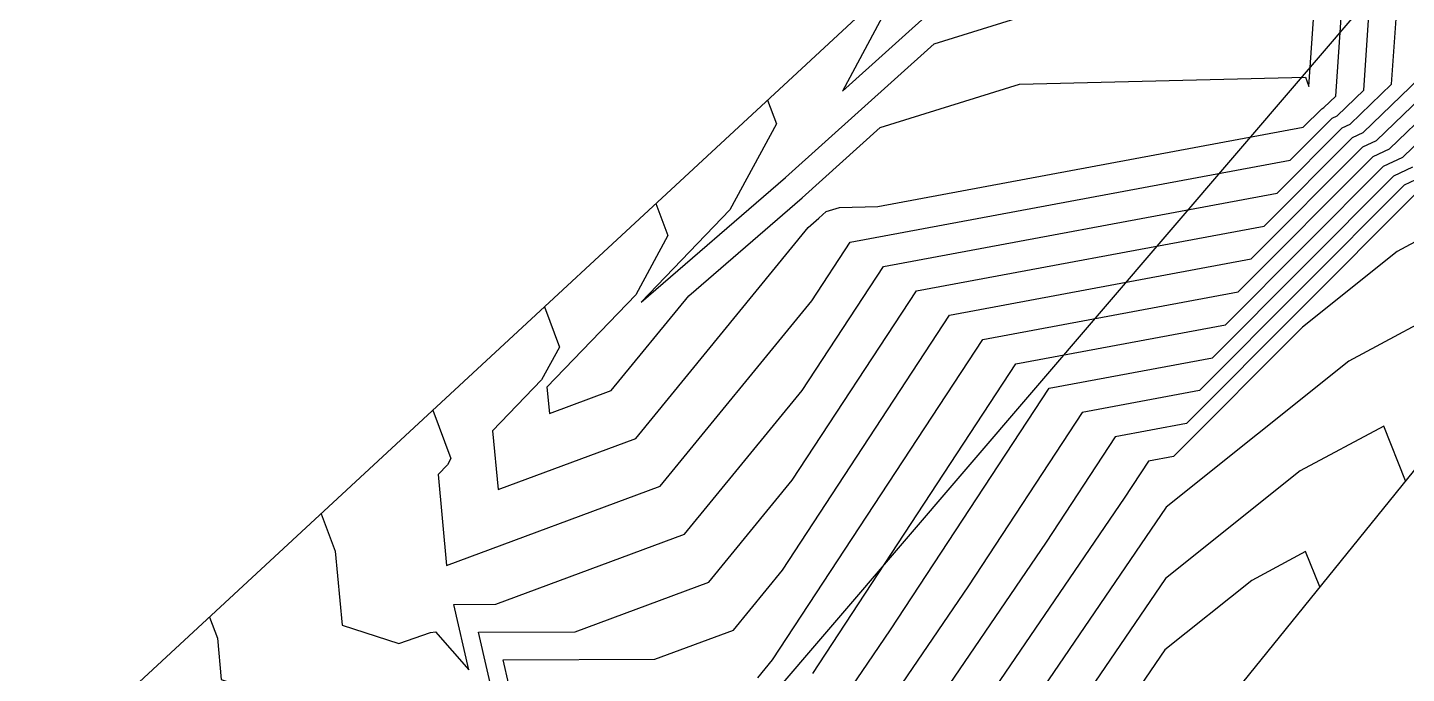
# Model space of a CAD drawing. Header units: metres. Extents: x 419533 to 423558, y 4805342 to 4807578.
# Drawn here: x 421780 to 421843, y 4806454.2 to 4806483.7 of the extents above; entities that cross this region are included whole.
import ezdxf

# ---------------------------------------------------------------- set-up
doc = ezdxf.new("R2010")
doc.units = ezdxf.units.M
for name, color, linetype in [('C-TINN-BNDY', 110, 'Continuous'), ('C-TOPO-MAJR', 9, 'Continuous'), ('C-TOPO-MINR', 8, 'Continuous')]:
    doc.layers.add(name, color=color, linetype=linetype)

# ---------------------------------------------------------------- blocks, each defined once
blk = doc.blocks.new('tower_bases_layout_1')
at = {"color": 31, "lineweight": 30, "true_color": 0xffbd7a, "elevation": 1718.013}
blk.add_lwpolyline([(423449.834, 4807399.592), (423130.593, 4807500.114), (421950.92, 4806612.998), (421795.045, 4806430.988), (421305.015, 4806147.038), (421305.015, 4806147.038), (420630.083, 4805770.97), (419765.157, 4805549.54), (419617.356, 4805580.088)], dxfattribs=at)
blk = doc.blocks.new('leg_extensions_profiles_1')
at = {"layer": 'C-TINN-BNDY', "color": 110, "linetype": 'Continuous', "lineweight": -3, "flags": 128}
for points in [[(421683.425, 4806388.824), (421712.397, 4806406.062), (421781.855, 4806450.719), (421828.567, 4806494.001), (421862.816, 4806545.203), (421884.356, 4806573.831), (421937.081, 4806642.772), (421963.05, 4806666.593), (422022.308, 4806679.621), (422070.081, 4806718.405), (422121.479, 4806758.599), (422172.398, 4806802.795), (422201.438, 4806820.081)], [(422235.258, 4806803.917), (422183.947, 4806768.389), (422107.165, 4806706.897), (422045.084, 4806663.831), (422020.725, 4806645.564), (422009.072, 4806636.707), (421999.692, 4806629.078), (421967.231, 4806595.583), (421935.551, 4806537.705), (421859.794, 4806483.771), (421831.912, 4806449.294), (421807.66, 4806419.57), (421750.74, 4806385.358), (421678.268, 4806345.243)]]:
    blk.add_lwpolyline(points, dxfattribs=at)
at = {"layer": 'C-TOPO-MAJR', "color": 9, "linetype": 'Continuous', "lineweight": -3, "flags": 128}
for points, elevation in [([(421816.885, 4806452.395), (421819.451, 4806456.163), (421826.688, 4806467.198), (421834.146, 4806468.586), (421842.434, 4806476.899), (421843.298, 4806477.308)], 1790), ([(421793.449, 4806461.462), (421794.09, 4806459.745), (421794.4, 4806456.377), (421796.989, 4806455.538), (421798.437, 4806456.035), (421798.672, 4806456.059), (421800.189, 4806454.329), (421799.5, 4806457.315), (421801.422, 4806457.323), (421810.043, 4806460.524), (421815.406, 4806467.09), (421819.123, 4806472.757), (421837.105, 4806476.104), (421840.08, 4806479.087), (421840.439, 4806479.257), (421842.33, 4806481.083), (421842.655, 4806485.783)], 1785), ([(421818.93, 4806485.072), (421819.195, 4806484.363), (421817.248, 4806480.767), (421823.907, 4806486.758), (421834.072, 4806489.926), (421836.161, 4806488.519), (421836.499, 4806487.572), (421836.556, 4806488.399), (421837.495, 4806489.967), (421841.993, 4806502.769), (421843.549, 4806508.826), (421847.337, 4806514.075), (421853.456, 4806530.092), (421850.425, 4806526.678)], 1780), ([(421842.964, 4806462.96), (421841.972, 4806465.467), (421838.159, 4806463.425), (421832.002, 4806458.503), (421826.492, 4806450.413)], 1795)]:
    blk.add_lwpolyline(points, dxfattribs=dict(at, elevation=elevation))
at = {"layer": 'C-TOPO-MINR', "color": 8, "linetype": 'Continuous', "lineweight": -3, "flags": 128}
for points, elevation in [([(421815.895, 4806454.16), (421825.175, 4806468.31), (421834.738, 4806470.09), (421841.963, 4806477.337), (421842.836, 4806477.75), (421847.43, 4806482.185)], 1789), ([(421813.389, 4806453.959), (421814.061, 4806454.782), (421823.662, 4806469.422), (421835.33, 4806471.593), (421841.493, 4806477.775), (421842.237, 4806478.127), (421846.155, 4806481.909)], 1788), ([(421803.574, 4806446.896), (421801.754, 4806454.785), (421808.679, 4806454.813), (421812.273, 4806456.147), (421814.509, 4806458.885), (421822.149, 4806470.534), (421835.922, 4806473.097), (421841.022, 4806478.212), (421841.638, 4806478.504), (421844.88, 4806481.634)], 1787), ([(421788.353, 4806456.74), (421788.712, 4806455.777), (421788.886, 4806453.89), (421794.846, 4806451.957), (421798.179, 4806453.102), (421798.72, 4806453.159), (421802.213, 4806449.175), (421800.627, 4806456.05), (421805.05, 4806456.068), (421811.158, 4806458.335), (421814.958, 4806462.987), (421820.636, 4806471.645), (421836.513, 4806474.6), (421840.551, 4806478.65), (421841.039, 4806478.881), (421843.605, 4806481.358), (421843.875, 4806485.26)], 1786), ([(421798.545, 4806466.184), (421799.37, 4806463.977), (421799.216, 4806463.692), (421798.791, 4806463.251), (421799.179, 4806459.093), (421808.928, 4806462.712), (421815.855, 4806471.192), (421817.61, 4806473.869), (421837.697, 4806477.607), (421839.609, 4806479.525), (421839.84, 4806479.634), (421841.055, 4806480.808), (421841.435, 4806486.306), (421847.083, 4806495.738), (421849.378, 4806495.904), (421854.492, 4806512.996), (421855.207, 4806514.968), (421861.37, 4806516.598), (421864.624, 4806538.756), (421865.289, 4806540.878), (421867.767, 4806544.55), (421866.733, 4806547.131), (421864.363, 4806547.259)], 1784), ([(421803.641, 4806470.906), (421804.326, 4806469.073), (421803.514, 4806467.573), (421801.276, 4806465.248), (421801.526, 4806462.566), (421807.813, 4806464.9), (421815.684, 4806474.537), (421816.176, 4806474.961), (421816.515, 4806475.266), (421817.119, 4806475.455), (421818.87, 4806475.497), (421838.289, 4806479.111), (421839.138, 4806479.962), (421839.241, 4806480.011), (421839.781, 4806480.532), (421840.216, 4806486.829)], 1783), ([(421808.738, 4806475.628), (421809.282, 4806474.17), (421807.812, 4806471.453), (421803.761, 4806467.245), (421803.873, 4806466.04), (421806.698, 4806467.088), (421810.235, 4806471.418), (421815.413, 4806475.889), (421818.979, 4806479.097), (421825.337, 4806481.079), (421838.406, 4806481.394), (421838.555, 4806480.975), (421838.996, 4806487.353)], 1782), ([(421813.834, 4806480.35), (421814.238, 4806479.267), (421812.109, 4806475.334), (421808.062, 4806471.129), (421814.65, 4806476.816), (421821.443, 4806482.927), (421833.555, 4806486.703), (421836.632, 4806486.777), (421837.527, 4806484.274), (421837.776, 4806487.876), (421841.866, 4806494.706), (421844.128, 4806501.145), (421846.579, 4806510.686), (421852.013, 4806518.216), (421853.792, 4806518.489), (421852.487, 4806519.423), (421858.769, 4806535.241), (421862.187, 4806544.188), (421861.984, 4806543.959)], 1781), ([(421843.428, 4806476.709), (421842.905, 4806476.462), (421833.554, 4806467.082), (421828.201, 4806466.086), (421823.007, 4806458.166), (421818.806, 4806451.999)], 1791), ([(421843.376, 4806476.024), (421832.962, 4806465.579), (421829.714, 4806464.975), (421826.562, 4806460.168), (421820.727, 4806451.602)], 1792), ([(421849.104, 4806476.933), (421842.587, 4806473.443), (421838.261, 4806469.984), (421832.37, 4806464.075), (421831.227, 4806463.863), (421830.118, 4806462.171), (421822.649, 4806451.206)], 1793), ([(421845.538, 4806471.2), (421840.373, 4806468.434), (421832.034, 4806461.767), (421824.57, 4806450.809)], 1794), ([(421839.046, 4806458.116), (421838.406, 4806459.734), (421835.944, 4806458.416), (421831.97, 4806455.238), (421828.413, 4806450.016)], 1796)]:
    blk.add_lwpolyline(points, dxfattribs=dict(at, elevation=elevation))

msp = doc.modelspace()

# ---------------------------------------------------------------- linework, layer by layer
at = {"layer": 'C-TOPO-MAJR', "color": 9, "linetype": 'Continuous', "lineweight": -3, "flags": 128}
for points, elevation in [([(421818.93, 4806485.072), (421819.195, 4806484.363), (421817.248, 4806480.767), (421823.907, 4806486.758), (421834.072, 4806489.926), (421836.161, 4806488.519), (421836.499, 4806487.572), (421836.556, 4806488.399), (421837.495, 4806489.967), (421841.993, 4806502.769), (421843.549, 4806508.826), (421847.337, 4806514.075), (421853.456, 4806530.092), (421850.425, 4806526.678)], 1780), ([(421793.449, 4806461.462), (421794.09, 4806459.745), (421794.4, 4806456.377), (421796.989, 4806455.538), (421798.437, 4806456.035), (421798.672, 4806456.059), (421800.189, 4806454.329), (421799.5, 4806457.315), (421801.422, 4806457.323), (421810.043, 4806460.524), (421815.406, 4806467.09), (421819.123, 4806472.757), (421837.105, 4806476.104), (421840.08, 4806479.087), (421840.439, 4806479.257), (421842.33, 4806481.083), (421842.655, 4806485.783)], 1785), ([(421816.885, 4806452.395), (421819.451, 4806456.163), (421826.688, 4806467.198), (421834.146, 4806468.586), (421842.434, 4806476.899), (421843.298, 4806477.308)], 1790), ([(421842.964, 4806462.96), (421841.972, 4806465.467), (421838.159, 4806463.425), (421832.002, 4806458.503), (421826.492, 4806450.413)], 1795)]:
    msp.add_lwpolyline(points, dxfattribs=dict(at, elevation=elevation))
at = {"layer": 'C-TOPO-MINR', "color": 8, "linetype": 'Continuous', "lineweight": -3, "flags": 128}
for points, elevation in [([(421798.545, 4806466.184), (421799.37, 4806463.977), (421799.216, 4806463.692), (421798.791, 4806463.251), (421799.179, 4806459.093), (421808.928, 4806462.712), (421815.855, 4806471.192), (421817.61, 4806473.869), (421837.697, 4806477.607), (421839.609, 4806479.525), (421839.84, 4806479.634), (421841.055, 4806480.808), (421841.435, 4806486.306), (421847.083, 4806495.738), (421849.378, 4806495.904), (421854.492, 4806512.996), (421855.207, 4806514.968), (421861.37, 4806516.598), (421864.624, 4806538.756), (421865.289, 4806540.878), (421867.767, 4806544.55), (421866.733, 4806547.131), (421864.363, 4806547.259)], 1784), ([(421813.834, 4806480.35), (421814.238, 4806479.267), (421812.109, 4806475.334), (421808.062, 4806471.129), (421814.65, 4806476.816), (421821.443, 4806482.927), (421833.555, 4806486.703), (421836.632, 4806486.777), (421837.527, 4806484.274), (421837.776, 4806487.876), (421841.866, 4806494.706), (421844.128, 4806501.145), (421846.579, 4806510.686), (421852.013, 4806518.216), (421853.792, 4806518.489), (421852.487, 4806519.423), (421858.769, 4806535.241), (421862.187, 4806544.188), (421861.984, 4806543.959)], 1781), ([(421803.641, 4806470.906), (421804.326, 4806469.073), (421803.514, 4806467.573), (421801.276, 4806465.248), (421801.526, 4806462.566), (421807.813, 4806464.9), (421815.684, 4806474.537), (421816.176, 4806474.961), (421816.515, 4806475.266), (421817.119, 4806475.455), (421818.87, 4806475.497), (421838.289, 4806479.111), (421839.138, 4806479.962), (421839.241, 4806480.011), (421839.781, 4806480.532), (421840.216, 4806486.829)], 1783), ([(421808.738, 4806475.628), (421809.282, 4806474.17), (421807.812, 4806471.453), (421803.761, 4806467.245), (421803.873, 4806466.04), (421806.698, 4806467.088), (421810.235, 4806471.418), (421815.413, 4806475.889), (421818.979, 4806479.097), (421825.337, 4806481.079), (421838.406, 4806481.394), (421838.555, 4806480.975), (421838.996, 4806487.353)], 1782), ([(421788.353, 4806456.74), (421788.712, 4806455.777), (421788.886, 4806453.89), (421794.846, 4806451.957), (421798.179, 4806453.102), (421798.72, 4806453.159), (421802.213, 4806449.175), (421800.627, 4806456.05), (421805.05, 4806456.068), (421811.158, 4806458.335), (421814.958, 4806462.987), (421820.636, 4806471.645), (421836.513, 4806474.6), (421840.551, 4806478.65), (421841.039, 4806478.881), (421843.605, 4806481.358), (421843.875, 4806485.26)], 1786), ([(421813.389, 4806453.959), (421814.061, 4806454.782), (421823.662, 4806469.422), (421835.33, 4806471.593), (421841.493, 4806477.775), (421842.237, 4806478.127), (421846.155, 4806481.909)], 1788), ([(421815.895, 4806454.16), (421825.175, 4806468.31), (421834.738, 4806470.09), (421841.963, 4806477.337), (421842.836, 4806477.75), (421847.43, 4806482.185)], 1789), ([(421803.574, 4806446.896), (421801.754, 4806454.785), (421808.679, 4806454.813), (421812.273, 4806456.147), (421814.509, 4806458.885), (421822.149, 4806470.534), (421835.922, 4806473.097), (421841.022, 4806478.212), (421841.638, 4806478.504), (421844.88, 4806481.634)], 1787), ([(421849.104, 4806476.933), (421842.587, 4806473.443), (421838.261, 4806469.984), (421832.37, 4806464.075), (421831.227, 4806463.863), (421830.118, 4806462.171), (421822.649, 4806451.206)], 1793), ([(421843.428, 4806476.709), (421842.905, 4806476.462), (421833.554, 4806467.082), (421828.201, 4806466.086), (421823.007, 4806458.166), (421818.806, 4806451.999)], 1791), ([(421843.376, 4806476.024), (421832.962, 4806465.579), (421829.714, 4806464.975), (421826.562, 4806460.168), (421820.727, 4806451.602)], 1792), ([(421845.538, 4806471.2), (421840.373, 4806468.434), (421832.034, 4806461.767), (421824.57, 4806450.809)], 1794), ([(421839.046, 4806458.116), (421838.406, 4806459.734), (421835.944, 4806458.416), (421831.97, 4806455.238), (421828.413, 4806450.016)], 1796)]:
    msp.add_lwpolyline(points, dxfattribs=dict(at, elevation=elevation))

# ---------------------------------------------------------------- block references
for name in ['leg_extensions_profiles_1', 'tower_bases_layout_1']:
    msp.add_blockref(name, (0, 0))

doc.saveas('drawing.dxf')
